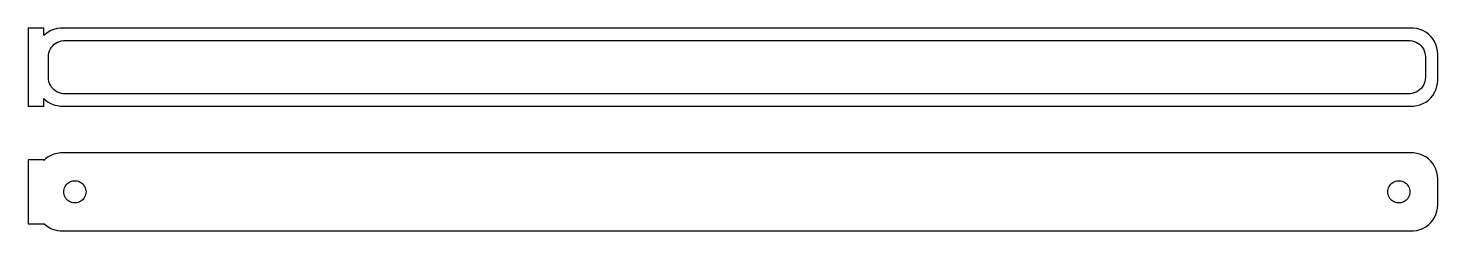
# Model space of a CAD drawing. Header units: metres. Extents: x -136 to 135, y 41 to 79.
import ezdxf

# ---------------------------------------------------------------- set-up
doc = ezdxf.new("R2010")
doc.units = ezdxf.units.M

msp = doc.modelspace()

# ---------------------------------------------------------------- linework, layer by layer
for p, q in [((-133.5, 79.4792), (-136.5, 79.4792)), ((-136.5, 79.4792), (-136.5, 64.5208)), ((-133.5, 78.0587), (-133.5, 79.4792)), ((-132.129, 79.0241), (-132.679, 78.7216)), ((-131.545, 79.2553), (-132.129, 79.0241)), ((-130.937, 79.4114), (-131.545, 79.2553)), ((-130.314, 79.4901), (-130.937, 79.4114)), ((130.314, 79.4901), (-130.314, 79.4901)), ((130.937, 79.4114), (130.314, 79.4901)), ((131.545, 79.2553), (130.937, 79.4114)), ((132.129, 79.0241), (131.545, 79.2553)), ((132.679, 78.7216), (132.129, 79.0241)), ((-133.187, 78.3526), (-133.5, 78.0587)), ((-132.679, 78.7216), (-133.187, 78.3526)), ((-132.018, 75.8297), (-131.769, 76.1309)), ((-131.769, 76.1309), (-131.484, 76.3985)), ((-131.484, 76.3985), (-131.168, 76.6283)), ((-131.168, 76.6283), (-130.825, 76.8167)), ((-130.825, 76.8167), (-130.462, 76.9606)), ((-130.462, 76.9606), (-130.083, 77.0578)), ((-130.083, 77.0578), (-129.695, 77.1068)), ((-129.695, 77.1068), (129.695, 77.1068)), ((129.695, 77.1068), (130.083, 77.0578)), ((130.083, 77.0578), (130.462, 76.9606)), ((130.462, 76.9606), (130.825, 76.8167)), ((130.825, 76.8167), (131.168, 76.6283)), ((131.168, 76.6283), (131.484, 76.3985)), ((131.484, 76.3985), (131.769, 76.1309)), ((131.769, 76.1309), (132.018, 75.8297)), ((133.187, 78.3526), (132.679, 78.7216)), ((133.645, 77.9227), (133.187, 78.3526)), ((134.045, 77.4389), (133.645, 77.9227)), ((134.382, 76.9088), (134.045, 77.4389)), ((134.649, 76.3406), (134.382, 76.9088)), ((134.843, 75.7434), (134.649, 76.3406)), ((-132.613, 74), (-132.588, 74.3902)), ((-132.613, 70), (-132.613, 74)), ((-132.588, 74.3902), (-132.515, 74.7741)), ((-132.515, 74.7741), (-132.394, 75.1459)), ((-132.394, 75.1459), (-132.228, 75.4996)), ((-132.228, 75.4996), (-132.018, 75.8297)), ((132.018, 75.8297), (132.228, 75.4996)), ((132.228, 75.4996), (132.394, 75.1459)), ((132.394, 75.1459), (132.515, 74.7741)), ((132.515, 74.7741), (132.588, 74.3902)), ((132.588, 74.3902), (132.613, 74)), ((132.613, 74), (132.613, 70)), ((134.961, 75.1267), (134.843, 75.7434)), ((135, 74.5), (134.961, 75.1267)), ((135, 69.5), (135, 74.5)), ((-132.588, 69.6098), (-132.613, 70)), ((-132.515, 69.2259), (-132.588, 69.6098)), ((-132.394, 68.8541), (-132.515, 69.2259)), ((-132.228, 68.5004), (-132.394, 68.8541)), ((-132.018, 68.1703), (-132.228, 68.5004)), ((-131.769, 67.8691), (-132.018, 68.1703)), ((132.018, 68.1703), (131.769, 67.8691)), ((132.228, 68.5004), (132.018, 68.1703)), ((132.394, 68.8541), (132.228, 68.5004)), ((132.515, 69.2259), (132.394, 68.8541)), ((132.588, 69.6098), (132.515, 69.2259)), ((132.613, 70), (132.588, 69.6098)), ((134.649, 67.6594), (134.843, 68.2566)), ((134.843, 68.2566), (134.961, 68.8733)), ((134.961, 68.8733), (135, 69.5)), ((-133.5, 64.5208), (-133.5, 65.9413)), ((-133.5, 65.9413), (-133.187, 65.6474)), ((-133.187, 65.6474), (-132.679, 65.2784)), ((-132.679, 65.2784), (-132.129, 64.9759)), ((-131.484, 67.6015), (-131.769, 67.8691)), ((-131.168, 67.3717), (-131.484, 67.6015)), ((-130.825, 67.1833), (-131.168, 67.3717)), ((-130.462, 67.0394), (-130.825, 67.1833)), ((-130.083, 66.9422), (-130.462, 67.0394)), ((-129.695, 66.8932), (-130.083, 66.9422)), ((129.695, 66.8932), (-129.695, 66.8932)), ((130.083, 66.9422), (129.695, 66.8932)), ((130.462, 67.0394), (130.083, 66.9422)), ((130.825, 67.1833), (130.462, 67.0394)), ((131.168, 67.3717), (130.825, 67.1833)), ((131.484, 67.6015), (131.168, 67.3717)), ((131.769, 67.8691), (131.484, 67.6015)), ((132.129, 64.9759), (132.679, 65.2784)), ((132.679, 65.2784), (133.187, 65.6474)), ((133.187, 65.6474), (133.645, 66.0773)), ((133.645, 66.0773), (134.045, 66.5611)), ((134.045, 66.5611), (134.382, 67.0912)), ((134.382, 67.0912), (134.649, 67.6594)), ((-136.5, 64.5208), (-133.5, 64.5208)), ((-132.129, 64.9759), (-131.545, 64.7447)), ((-131.545, 64.7447), (-130.937, 64.5886)), ((-130.937, 64.5886), (-130.314, 64.5099)), ((-130.314, 64.5099), (130.314, 64.5099)), ((130.314, 64.5099), (130.937, 64.5886)), ((130.937, 64.5886), (131.545, 64.7447)), ((131.545, 64.7447), (132.129, 64.9759)), ((-133.187, 54.3526), (-133.5, 54.0587)), ((-132.679, 54.7216), (-133.187, 54.3526)), ((-132.129, 55.0241), (-132.679, 54.7216)), ((-131.545, 55.2553), (-132.129, 55.0241)), ((-130.937, 55.4114), (-131.545, 55.2553)), ((-130.314, 55.4901), (-130.937, 55.4114)), ((130.314, 55.4901), (-130.314, 55.4901)), ((130.937, 55.4114), (130.314, 55.4901)), ((131.545, 55.2553), (130.937, 55.4114)), ((132.129, 55.0241), (131.545, 55.2553)), ((132.679, 54.7216), (132.129, 55.0241)), ((133.187, 54.3526), (132.679, 54.7216)), ((133.645, 53.9227), (133.187, 54.3526)), ((-133.5, 54.1526), (-136.5, 54.1526)), ((-136.5, 54.1526), (-136.5, 41.8474)), ((-133.5, 54.0587), (-133.5, 54.1526)), ((134.045, 53.4389), (133.645, 53.9227)), ((134.382, 52.9088), (134.045, 53.4389)), ((134.649, 52.3406), (134.382, 52.9088)), ((134.843, 51.7434), (134.649, 52.3406)), ((134.961, 51.1267), (134.843, 51.7434)), ((-129.485, 48.786), (-129.371, 49.0287)), ((-129.371, 49.0287), (-129.227, 49.2551)), ((-129.227, 49.2551), (-129.057, 49.4617)), ((-129.057, 49.4617), (-128.861, 49.6453)), ((-128.861, 49.6453), (-128.644, 49.8029)), ((-128.644, 49.8029), (-128.409, 49.9321)), ((-128.409, 49.9321), (-128.16, 50.0308)), ((-128.16, 50.0308), (-127.9, 50.0975)), ((-127.9, 50.0975), (-127.634, 50.1311)), ((-127.634, 50.1311), (-127.366, 50.1311)), ((-127.366, 50.1311), (-127.1, 50.0975)), ((-127.1, 50.0975), (-126.84, 50.0308)), ((-126.84, 50.0308), (-126.591, 49.9321)), ((-126.591, 49.9321), (-126.356, 49.8029)), ((-126.356, 49.8029), (-126.139, 49.6453)), ((-126.139, 49.6453), (-125.943, 49.4617)), ((-125.943, 49.4617), (-125.773, 49.2551)), ((-125.773, 49.2551), (-125.629, 49.0287)), ((-125.629, 49.0287), (-125.515, 48.786)), ((125.515, 48.786), (125.629, 49.0287)), ((125.629, 49.0287), (125.773, 49.2551)), ((125.773, 49.2551), (125.943, 49.4617)), ((125.943, 49.4617), (126.139, 49.6453)), ((126.139, 49.6453), (126.356, 49.8029)), ((126.356, 49.8029), (126.591, 49.9321)), ((126.591, 49.9321), (126.84, 50.0308)), ((126.84, 50.0308), (127.1, 50.0975)), ((127.1, 50.0975), (127.366, 50.1311)), ((127.366, 50.1311), (127.634, 50.1311)), ((127.634, 50.1311), (127.9, 50.0975)), ((127.9, 50.0975), (128.16, 50.0308)), ((128.16, 50.0308), (128.409, 49.9321)), ((128.409, 49.9321), (128.644, 49.8029)), ((128.644, 49.8029), (128.861, 49.6453)), ((128.861, 49.6453), (129.057, 49.4617)), ((129.057, 49.4617), (129.227, 49.2551)), ((129.227, 49.2551), (129.371, 49.0287)), ((129.371, 49.0287), (129.485, 48.786)), ((135, 50.5), (134.961, 51.1267)), ((135, 45.5), (135, 50.5)), ((-129.635, 48), (-129.618, 48.2676)), ((-129.618, 47.7324), (-129.635, 48)), ((-129.618, 48.2676), (-129.568, 48.531)), ((-129.568, 47.469), (-129.618, 47.7324)), ((-129.568, 48.531), (-129.485, 48.786)), ((-129.485, 47.214), (-129.568, 47.469)), ((-129.371, 46.9713), (-129.485, 47.214)), ((-129.227, 46.7449), (-129.371, 46.9713)), ((-129.057, 46.5383), (-129.227, 46.7449)), ((-128.861, 46.3547), (-129.057, 46.5383)), ((-128.644, 46.1971), (-128.861, 46.3547)), ((-128.409, 46.0679), (-128.644, 46.1971)), ((-126.356, 46.1971), (-126.591, 46.0679)), ((-126.139, 46.3547), (-126.356, 46.1971)), ((-125.943, 46.5383), (-126.139, 46.3547)), ((-125.773, 46.7449), (-125.943, 46.5383)), ((-125.629, 46.9713), (-125.773, 46.7449)), ((-125.515, 47.214), (-125.629, 46.9713)), ((-125.515, 48.786), (-125.432, 48.531)), ((-125.432, 47.469), (-125.515, 47.214)), ((-125.432, 48.531), (-125.382, 48.2676)), ((-125.382, 47.7324), (-125.432, 47.469)), ((-125.382, 48.2676), (-125.365, 48)), ((-125.365, 48), (-125.382, 47.7324)), ((125.365, 48), (125.382, 48.2676)), ((125.382, 47.7324), (125.365, 48)), ((125.382, 48.2676), (125.432, 48.531)), ((125.432, 47.469), (125.382, 47.7324)), ((125.432, 48.531), (125.515, 48.786)), ((125.515, 47.214), (125.432, 47.469)), ((125.629, 46.9713), (125.515, 47.214)), ((125.773, 46.7449), (125.629, 46.9713)), ((125.943, 46.5383), (125.773, 46.7449)), ((126.139, 46.3547), (125.943, 46.5383)), ((126.356, 46.1971), (126.139, 46.3547)), ((126.591, 46.0679), (126.356, 46.1971)), ((128.644, 46.1971), (128.409, 46.0679)), ((128.861, 46.3547), (128.644, 46.1971)), ((129.057, 46.5383), (128.861, 46.3547)), ((129.227, 46.7449), (129.057, 46.5383)), ((129.371, 46.9713), (129.227, 46.7449)), ((129.485, 47.214), (129.371, 46.9713)), ((129.485, 48.786), (129.568, 48.531)), ((129.568, 47.469), (129.485, 47.214)), ((129.568, 48.531), (129.618, 48.2676)), ((129.618, 47.7324), (129.568, 47.469)), ((129.618, 48.2676), (129.635, 48)), ((129.635, 48), (129.618, 47.7324)), ((-128.16, 45.9692), (-128.409, 46.0679)), ((-127.9, 45.9025), (-128.16, 45.9692)), ((-127.634, 45.8689), (-127.9, 45.9025)), ((-127.366, 45.8689), (-127.634, 45.8689)), ((-127.1, 45.9025), (-127.366, 45.8689)), ((-126.84, 45.9692), (-127.1, 45.9025)), ((-126.591, 46.0679), (-126.84, 45.9692)), ((126.84, 45.9692), (126.591, 46.0679)), ((127.1, 45.9025), (126.84, 45.9692)), ((127.366, 45.8689), (127.1, 45.9025)), ((127.634, 45.8689), (127.366, 45.8689)), ((127.9, 45.9025), (127.634, 45.8689)), ((128.16, 45.9692), (127.9, 45.9025)), ((128.409, 46.0679), (128.16, 45.9692)), ((134.382, 43.0912), (134.649, 43.6594)), ((134.649, 43.6594), (134.843, 44.2566)), ((134.843, 44.2566), (134.961, 44.8733)), ((134.961, 44.8733), (135, 45.5)), ((-136.5, 41.8474), (-133.5, 41.8474)), ((-133.5, 41.8474), (-133.5, 41.9413)), ((-133.5, 41.9413), (-133.187, 41.6474)), ((-133.187, 41.6474), (-132.679, 41.2784)), ((-132.679, 41.2784), (-132.129, 40.9759)), ((-132.129, 40.9759), (-131.545, 40.7447)), ((-131.545, 40.7447), (-130.937, 40.5886)), ((130.937, 40.5886), (131.545, 40.7447)), ((131.545, 40.7447), (132.129, 40.9759)), ((132.129, 40.9759), (132.679, 41.2784)), ((132.679, 41.2784), (133.187, 41.6474)), ((133.187, 41.6474), (133.645, 42.0773)), ((133.645, 42.0773), (134.045, 42.5611)), ((134.045, 42.5611), (134.382, 43.0912)), ((-130.937, 40.5886), (-130.314, 40.5099)), ((-130.314, 40.5099), (130.314, 40.5099)), ((130.314, 40.5099), (130.937, 40.5886))]:
    msp.add_line(p, q)

doc.saveas('drawing.dxf')
